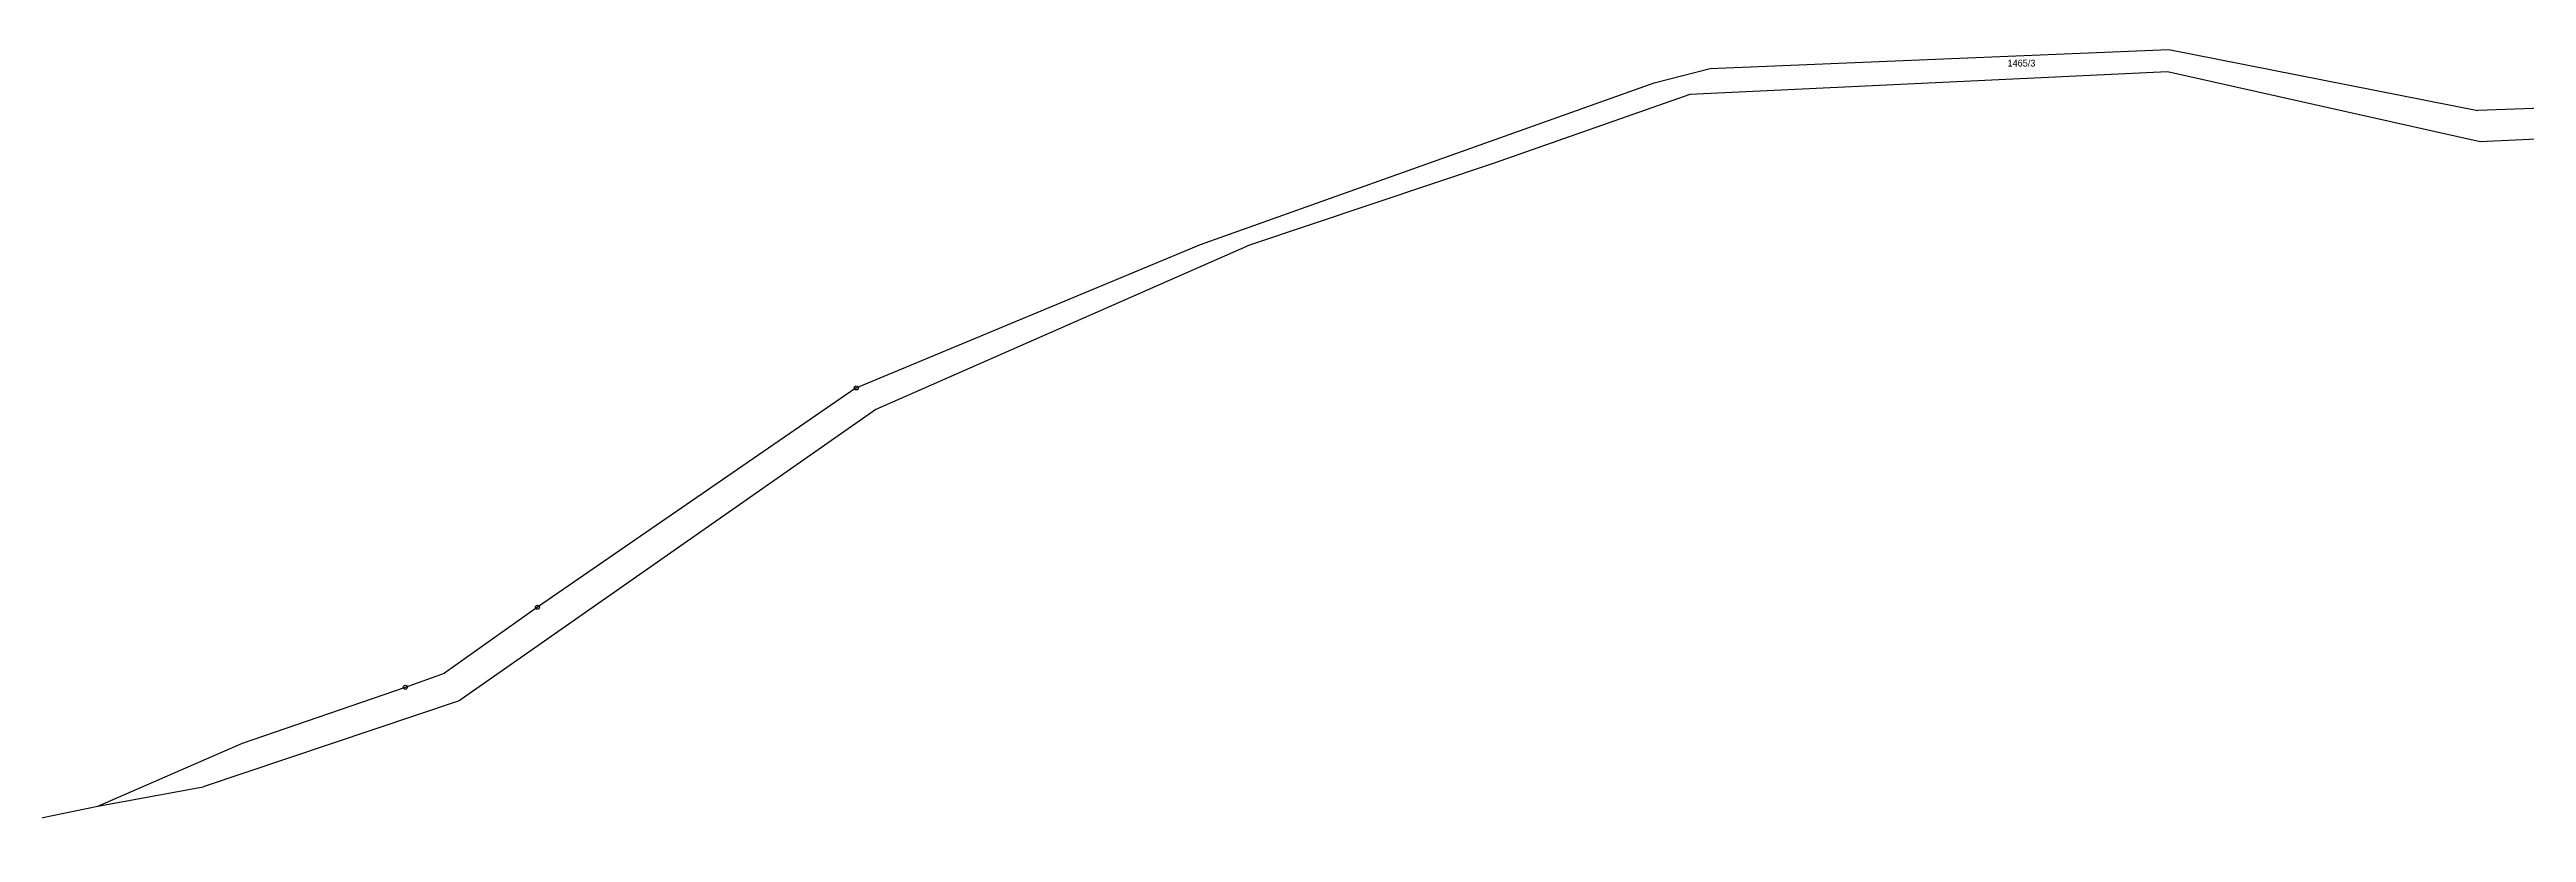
# Model space of a CAD drawing. Extents: x -820725 to -814908, y -1038210 to -1035296.
# Drawn here: x -820041 to -819423, y -1037687 to -1037492 of the extents above; entities that cross this region are included whole.
import ezdxf
from ezdxf.enums import TextEntityAlignment as Align

# ---------------------------------------------------------------- set-up
doc = ezdxf.new("R2010")
doc.units = 0
doc.header["$MEASUREMENT"] = 0
doc.linetypes.add('0_206_2', pattern=[0])
for name, color, linetype in [('105', 1, 'CONTINUOUS'), ('18', 1, 'CONTINUOUS'), ('20602', 1, 'CONTINUOUS'), ('21900', 1, 'CONTINUOUS')]:
    doc.layers.add(name, color=color, linetype=linetype)

# ---------------------------------------------------------------- blocks, each defined once
blk = doc.blocks.new('1_05$13')
at = {"layer": '105', "color": 3, "linetype": 'Continuous'}
for radius in [0.5, 0.0303]:
    blk.add_circle((0, 0), radius, dxfattribs=at)

msp = doc.modelspace()

# ---------------------------------------------------------------- linework, layer by layer
at = {"layer": '20602', "color": 3, "linetype": '0_206_2'}
for p, q in [((-819512.86, -1037497.38), (-819632.06, -1037503)), ((-819434.77, -1037514.88), (-819512.86, -1037497.38)), ((-819632.06, -1037503), (-819680.87, -1037520.18)), ((-819378.82, -1037512.07), (-819434.77, -1037514.88)), ((-819680.87, -1037520.18), (-819741.93, -1037540.65)), ((-819741.93, -1037540.65), (-819835.22, -1037581.69)), ((-819835.22, -1037581.69), (-819939.17, -1037654.44)), ((-819939.17, -1037654.44), (-820003.09, -1037675.91)), ((-820029.34, -1037680.74), (-820003.09, -1037675.91)), ((-820061.42, -1037687.29), (-820029.34, -1037680.74))]:
    msp.add_line(p, q, dxfattribs=at)
at = {"layer": '21900', "color": 3, "linetype": 'Continuous'}
for p, q in [((-819627, -1037496.5), (-819512.53, -1037491.8)), ((-819512.53, -1037491.8), (-819435.37, -1037507)), ((-819640.95, -1037500.09), (-819627, -1037496.5)), ((-819754.16, -1037540.45), (-819640.95, -1037500.09)), ((-819348.93, -1037504.04), (-819435.37, -1037507)), ((-819840.06, -1037576.31), (-819754.16, -1037540.45)), ((-819840.06, -1037576.31), (-819919.63, -1037631.06)), ((-819919.63, -1037631.06), (-819942.79, -1037647.54)), ((-819993.23, -1037665), (-819952.6, -1037651.02)), ((-819952.6, -1037651.02), (-819942.79, -1037647.54)), ((-820029.34, -1037680.74), (-819993.23, -1037665))]:
    msp.add_line(p, q, dxfattribs=at)

# ---------------------------------------------------------------- block references
at = {"layer": '105', "color": 0, "linetype": 'ByBlock'}
for p in [(-819840.06, -1037576.31), (-819919.63, -1037631.06), (-819952.6, -1037651.02)]:
    msp.add_blockref('1_05$13', p, dxfattribs=at)

# ---------------------------------------------------------------- texts
at = {"layer": '18', "color": 255, "linetype": 'Continuous'}
msp.add_text('1465/3', height=1.7, dxfattribs=at).set_placement((-819549.27, -1037496.56), align=Align.BOTTOM_CENTER)

doc.saveas('drawing.dxf')
